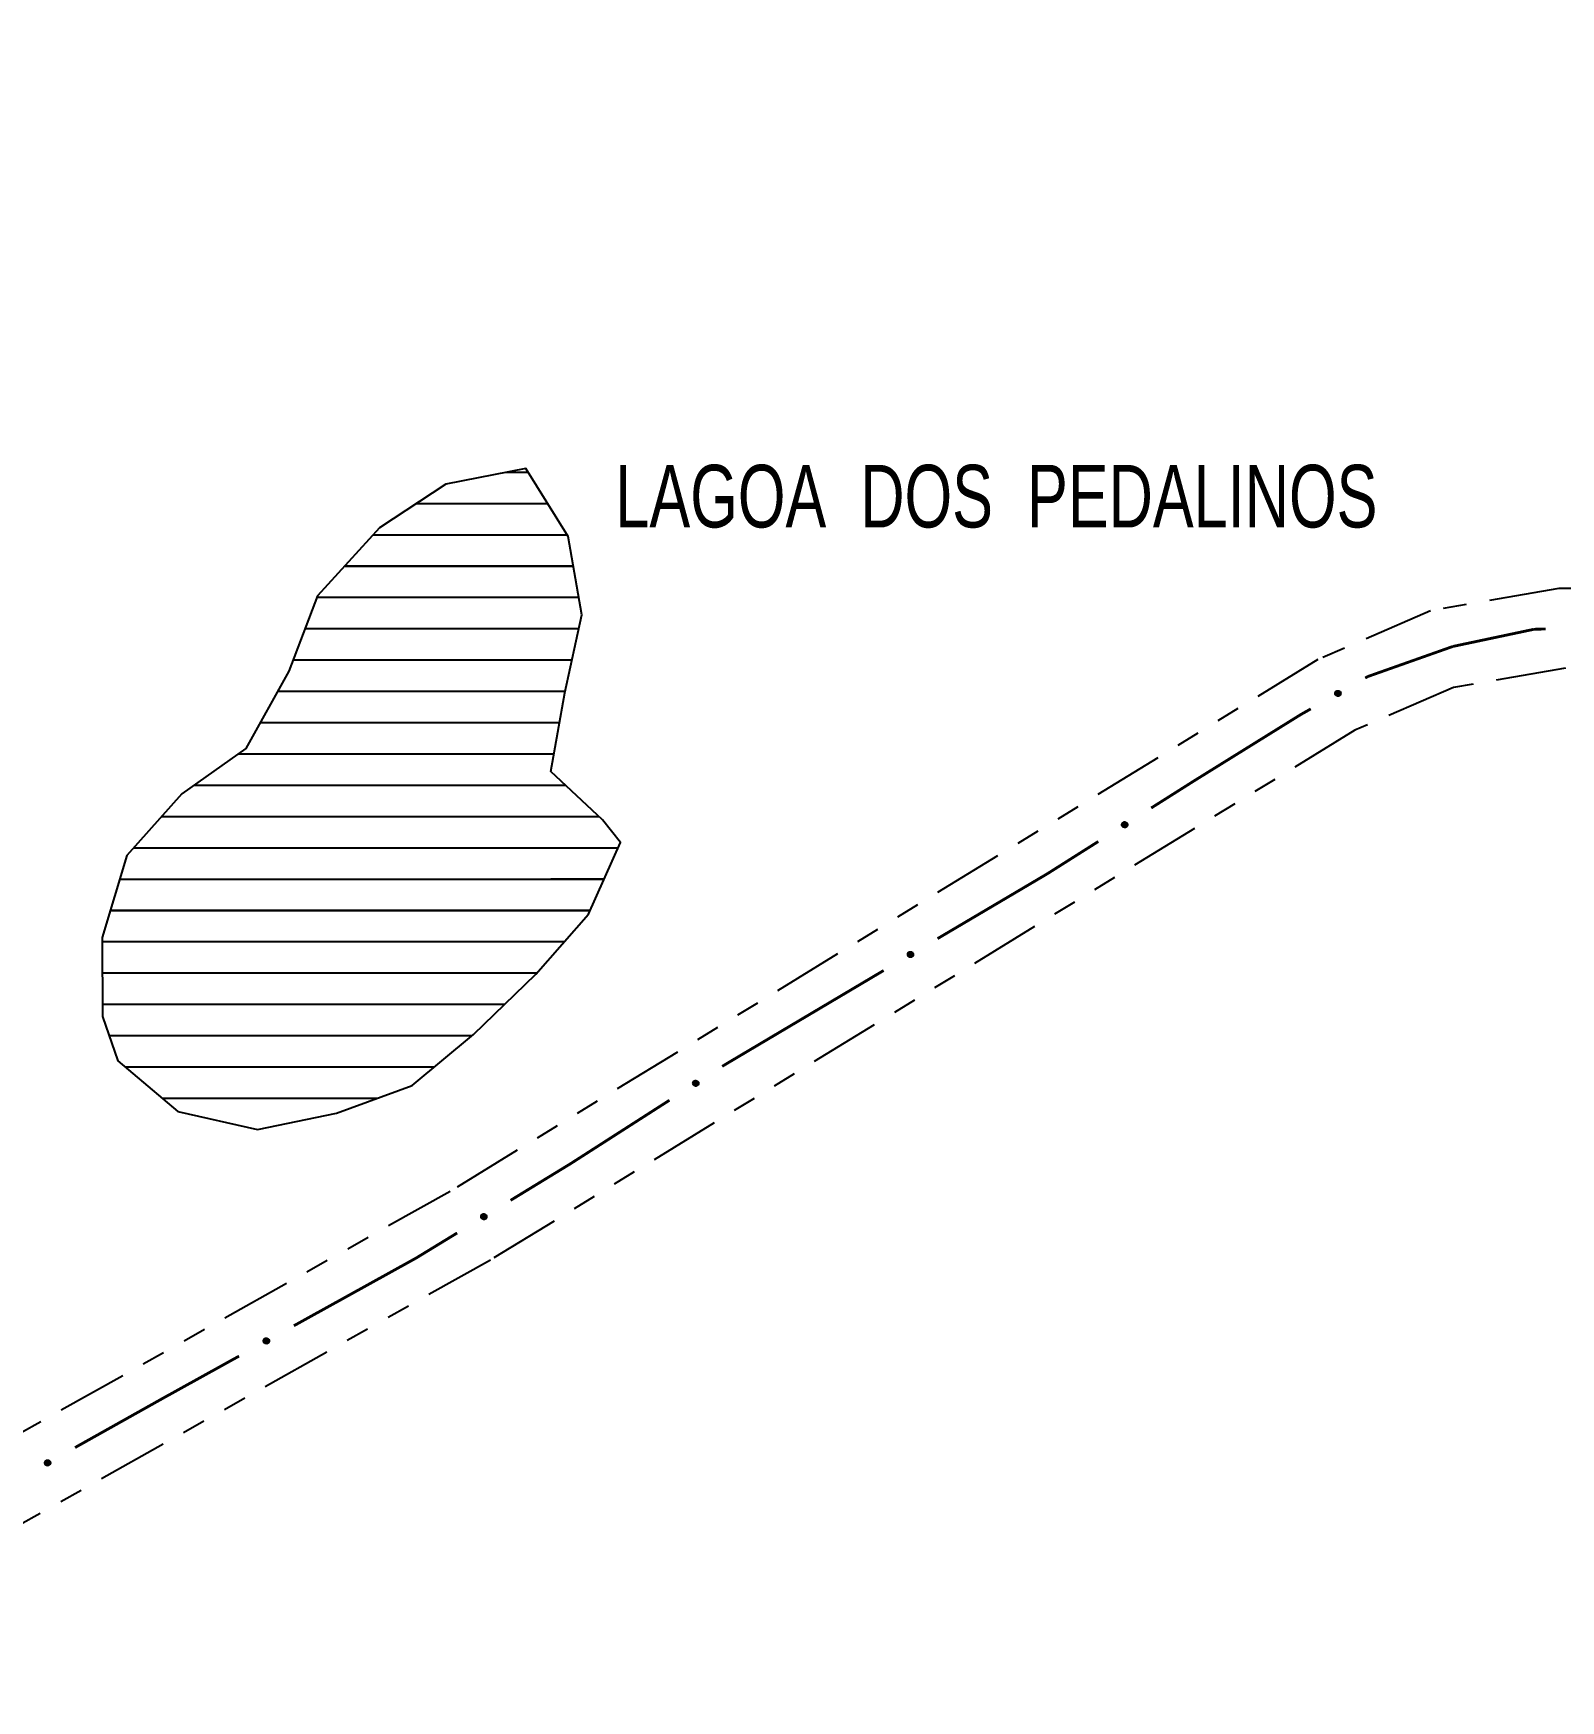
# Model space of a CAD drawing. Extents: x 203665 to 205970, y 4870865 to 4873745.
# Drawn here: x 204715.7 to 204813.3, y 4872460 to 4872566.5 of the extents above; entities that cross this region are included whole.
import ezdxf

# ---------------------------------------------------------------- set-up
doc = ezdxf.new("R2010")
doc.units = 0
doc.header["$LTSCALE"] = 1.5
doc.header["$MEASUREMENT"] = 0
doc.linetypes.add('TRACO_25', pattern=[8, 3, -1, 1, -1, 1, -1])
for name, color, linetype in [('HD-HACH-HIDROG', 160, 'CONTINUOUS'), ('HD-LAGOS-PERENE', 170, 'CONTINUOUS'), ('HD-TXT-LAGOS', 170, 'CONTINUOUS'), ('SV-EIXO-RUA-N-PAV', 6, 'CONTINUOUS'), ('SV-RUA-NAO-PAV', 7, 'CONTINUOUS')]:
    doc.layers.add(name, color=color, linetype=linetype)
doc.styles.add('ARIAL', font='ARIAL.SHX')

# ---------------------------------------------------------------- blocks, each defined once
blk = doc.blocks.new('*X3')
at = {"layer": 'HD-HACH-HIDROG', "const_width": 0.13}
for points in [[(204745.911924, 4872538.480852), (204747.324635, 4872538.480866)], [(204740.17548, 4872536.480761), (204748.566027, 4872536.480845)], [(204737.403793, 4872534.480701), (204749.807419, 4872534.480825)], [(204735.591391, 4872532.48065), (204750.208058, 4872532.480796)], [(204733.832103, 4872530.480599), (204750.564064, 4872530.480766)], [(204733.069588, 4872528.480558), (204750.561765, 4872528.480733)], [(204732.307072, 4872526.480518), (204750.120875, 4872526.480696)], [(204731.313949, 4872524.480475), (204749.679985, 4872524.480658)], [(204730.196516, 4872522.480431), (204749.325288, 4872522.480622)], [(204728.775795, 4872520.480383), (204748.974684, 4872520.480585)], [(204725.971586, 4872518.480322), (204749.726823, 4872518.48056)], [(204723.908488, 4872516.480269), (204751.855868, 4872516.480548)], [(204722.126717, 4872514.480218), (204753.073156, 4872514.480527)], [(204721.237629, 4872512.480176), (204752.175534, 4872512.480485)], [(204720.638381, 4872510.480137), (204751.277911, 4872510.480443)], [(204720.120534, 4872508.480099), (204749.622284, 4872508.480394)], [(204720.124495, 4872506.480066), (204747.863077, 4872506.480343)], [(204720.128455, 4872504.480033), (204745.809988, 4872504.48029)], [(204720.552472, 4872502.480004), (204743.734332, 4872502.480236)], [(204721.572468, 4872500.479981), (204741.335491, 4872500.480179)], [(204723.943996, 4872498.479972), (204737.690635, 4872498.48011)]]:
    blk.add_lwpolyline(points, dxfattribs=at)

msp = doc.modelspace()

# ---------------------------------------------------------------- linework, layer by layer
at = {"layer": 'HD-LAGOS-PERENE', "linetype": 'Continuous'}
msp.add_polyline3d([(204733.87, 4872530.58, 4.28), (204732.04, 4872525.78, 4.28), (204729.28, 4872520.84, 4.28), (204725.2, 4872517.93, 4.28), (204721.69, 4872513.99, 4.28), (204720.12, 4872508.75, 4.28), (204720.13, 4872503.7, 4.28), (204721.11, 4872500.87, 4.28), (204724.94, 4872497.64, 4.28), (204730.04, 4872496.48, 4.28), (204735.08, 4872497.52, 4.28), (204739.92, 4872499.3, 4.28), (204743.83, 4872502.56, 4.28), (204747.81, 4872506.42, 4.28), (204751.17, 4872510.24, 4.28), (204753.23, 4872514.83, 4.28), (204752.08, 4872516.27, 4.28), (204748.78, 4872519.37, 4.28), (204749.66, 4872524.39, 4.28), (204750.76, 4872529.38, 4.28), (204749.87, 4872534.38, 4.28), (204747.17, 4872538.73, 4.28), (204742.07, 4872537.72, 4.28), (204737.82, 4872534.94, 4.28), (204733.872896, 4872530.584229, 4.281621)], close=True, dxfattribs=at)
at = {"layer": 'SV-EIXO-RUA-N-PAV', "const_width": 0.18}
for points in [[(204806.39286, 4872527.349728), (204811.333423, 4872528.395966)], [(204811.333423, 4872528.395966), (204811.578713, 4872528.447909)], [(204811.578713, 4872528.447909), (204812.327745, 4872528.466793)], [(204800.962967, 4872525.427912), (204805.497417, 4872527.032802)], [(204805.497417, 4872527.032802), (204806.39286, 4872527.349728)], [(204800.797786, 4872525.334193), (204800.962967, 4872525.427912)], [(204796.661759, 4872522.98751), (204797.318756, 4872523.360275)], [(204789.889644, 4872518.777818), (204796.454006, 4872522.858367)], [(204796.454006, 4872522.858367), (204796.661759, 4872522.98751)], [(204787.126205, 4872517.028238), (204789.66091, 4872518.633003)], [(204789.66091, 4872518.633003), (204789.889644, 4872518.777818)], [(204780.494098, 4872512.829339), (204783.746598, 4872514.888552)], [(204773.477585, 4872508.682266), (204780.364588, 4872512.752793)], [(204780.364588, 4872512.752793), (204780.494098, 4872512.829339)], [(204759.8422, 4872500.596826), (204770.03435, 4872506.646553)], [(204759.71797, 4872500.517102), (204759.8422, 4872500.596826)], [(204750.050089, 4872494.312792), (204756.351553, 4872498.356723)], [(204746.199607, 4872491.95972), (204749.612734, 4872494.04552)], [(204749.612734, 4872494.04552), (204750.050089, 4872494.312792)], [(204740.166462, 4872488.272798), (204742.78648, 4872489.87392)], [(204739.35337, 4872487.822446), (204740.166462, 4872488.272798)], [(204732.355125, 4872483.946292), (204739.35337, 4872487.822446)], [(204724.029307, 4872479.334827), (204728.856003, 4872482.008215)], [(204718.375734, 4872476.163311), (204723.608592, 4872479.098817)], [(204723.608592, 4872479.098817), (204724.029307, 4872479.334827)]]:
    msp.add_lwpolyline(points, dxfattribs=at)
at = {"layer": 'SV-EIXO-RUA-N-PAV'}
for points in [[(204798.878981, 4872524.372074), (204798.891325, 4872524.419399), (204798.911611, 4872524.457548), (204798.937689, 4872524.484497), (204798.966942, 4872524.502302), (204798.998922, 4872524.517147), (204799.034466, 4872524.525), (204799.075847, 4872524.524977), (204799.123407, 4872524.512928), (204799.161122, 4872524.489578), (204799.18891, 4872524.465426), (204799.209232, 4872524.435991), (204799.223133, 4872524.404682), (204799.230069, 4872524.367492), (204799.229637, 4872524.325556), (204799.216363, 4872524.278026), (204799.196219, 4872524.240762), (204799.170311, 4872524.215358), (204799.140589, 4872524.195114), (204799.107759, 4872524.18035), (204799.072824, 4872524.172843), (204799.030603, 4872524.173354), (204798.983864, 4872524.187077), (204798.946468, 4872524.206744), (204798.920707, 4872524.232288), (204798.901436, 4872524.261998), (204798.886157, 4872524.293892), (204798.876775, 4872524.329293), (204798.878981, 4872524.372074)], [(204785.256121, 4872515.974544), (204785.266164, 4872516.02241), (204785.284584, 4872516.061495), (204785.309329, 4872516.089672), (204785.337689, 4872516.10887), (204785.368914, 4872516.125242), (204785.404037, 4872516.134803), (204785.44537, 4872516.13678), (204785.493457, 4872516.127042), (204785.532256, 4872516.105542), (204785.561178, 4872516.08276), (204785.582899, 4872516.054341), (204785.598296, 4872516.023741), (204785.607021, 4872515.986929), (204785.608615, 4872515.945022), (204785.597653, 4872515.896905), (204785.579332, 4872515.858711), (204785.554682, 4872515.832086), (204785.525973, 4872515.81043), (204785.493895, 4872515.794097), (204785.459363, 4872515.784911), (204785.417166, 4872515.783382), (204785.369819, 4872515.79483), (204785.331516, 4872515.812668), (204785.304551, 4872515.836938), (204785.283868, 4872515.865682), (204785.267066, 4872515.896801), (204785.255985, 4872515.931707), (204785.256121, 4872515.974544)], [(204771.576133, 4872507.686293), (204771.587636, 4872507.733829), (204771.607243, 4872507.772332), (204771.632839, 4872507.799739), (204771.661773, 4872507.818059), (204771.693484, 4872507.833468), (204771.728883, 4872507.84195), (204771.770258, 4872507.842661), (204771.818024, 4872507.831457), (204771.856147, 4872507.808779), (204771.884359, 4872507.785122), (204771.905199, 4872507.756052), (204771.919652, 4872507.724995), (204771.927247, 4872507.687933), (204771.927558, 4872507.645997), (204771.915129, 4872507.598239), (204771.895648, 4872507.560623), (204771.870194, 4872507.534764), (204771.840836, 4872507.513997), (204771.808273, 4872507.498654), (204771.773476, 4872507.490528), (204771.731253, 4872507.490291), (204771.684278, 4872507.503183), (204771.646539, 4872507.522185), (204771.620329, 4872507.547269), (204771.600535, 4872507.576632), (204771.584693, 4872507.60825), (204771.574685, 4872507.64348), (204771.576133, 4872507.686293)], [(204757.854385, 4872499.451955), (204757.864134, 4872499.499882), (204757.882314, 4872499.53908), (204757.906886, 4872499.567408), (204757.935127, 4872499.586779), (204757.966251, 4872499.603343), (204758.001315, 4872499.613119), (204758.042635, 4872499.615349), (204758.090781, 4872499.605907), (204758.129711, 4872499.584645), (204758.158773, 4872499.56204), (204758.180667, 4872499.533755), (204758.196251, 4872499.50325), (204758.205202, 4872499.466492), (204758.207053, 4872499.424596), (204758.196387, 4872499.376413), (204758.178301, 4872499.338107), (204758.153814, 4872499.311331), (204758.125239, 4872499.2895), (204758.093261, 4872499.272971), (204758.058786, 4872499.263572), (204758.0166, 4872499.261784), (204757.969183, 4872499.272942), (204757.930772, 4872499.290545), (204757.903659, 4872499.314649), (204757.882799, 4872499.343265), (204757.865806, 4872499.37428), (204757.854511, 4872499.409118), (204757.854385, 4872499.451955)], [(204744.313042, 4872490.935828), (204744.323843, 4872490.983528), (204744.34288, 4872491.022316), (204744.36807, 4872491.050097), (204744.39673, 4872491.068842), (204744.428211, 4872491.084717), (204744.463481, 4872491.09372), (204744.504841, 4872491.09504), (204744.552767, 4872491.084541), (204744.59122, 4872491.062428), (204744.619777, 4872491.03919), (204744.641045, 4872491.01043), (204744.655954, 4872490.979589), (204744.664094, 4872490.942643), (204744.665023, 4872490.900716), (204744.653299, 4872490.85278), (204744.634375, 4872490.814881), (204744.609305, 4872490.78865), (204744.580256, 4872490.767453), (204744.547923, 4872490.751631), (204744.513249, 4872490.742993), (204744.471034, 4872490.742134), (204744.423874, 4872490.754332), (204744.385859, 4872490.772775), (204744.359283, 4872490.79747), (204744.339058, 4872490.826539), (204744.322751, 4872490.85792), (204744.312226, 4872490.892998), (204744.313042, 4872490.935828)], [(204730.426539, 4872483.003934), (204730.439368, 4872483.05113), (204730.460045, 4872483.089069), (204730.486398, 4872483.115748), (204730.515833, 4872483.133252), (204730.547964, 4872483.147767), (204730.583587, 4872483.155255), (204730.624965, 4872483.154807), (204730.672399, 4872483.14227), (204730.709872, 4872483.118534), (204730.73741, 4872483.094097), (204730.757429, 4872483.064455), (204730.771007, 4872483.033006), (204730.777561, 4872482.995745), (204730.776698, 4872482.953817), (204730.762937, 4872482.906425), (204730.742411, 4872482.86937), (204730.716243, 4872482.844234), (204730.686316, 4872482.824297), (204730.653336, 4872482.809871), (204730.618325, 4872482.802722), (204730.576111, 4872482.803667), (204730.529516, 4872482.817869), (204730.492324, 4872482.837919), (204730.466827, 4872482.863727), (204730.447862, 4872482.893633), (204730.432911, 4872482.925683), (204730.423894, 4872482.961178), (204730.426539, 4872483.003934)], [(204716.452281, 4872475.210519), (204716.464854, 4872475.257783), (204716.485325, 4872475.295834), (204716.511533, 4872475.322656), (204716.540873, 4872475.340319), (204716.572924, 4872475.355008), (204716.608506, 4872475.362688), (204716.649886, 4872475.362465), (204716.697387, 4872475.350185), (204716.734988, 4872475.326652), (204716.762659, 4872475.302365), (204716.782838, 4872475.272832), (204716.796586, 4872475.241456), (204716.803342, 4872475.204232), (204716.802706, 4872475.1623), (204716.789202, 4872475.114834), (204716.768877, 4872475.077668), (204716.742846, 4872475.05239), (204716.713027, 4872475.032292), (204716.680125, 4872475.017687), (204716.645154, 4872475.010349), (204716.602936, 4872475.011065), (204716.556264, 4872475.025015), (204716.518964, 4872475.044863), (204716.493327, 4872475.070533), (204716.4742, 4872475.100335), (204716.459076, 4872475.132303), (204716.449867, 4872475.16775), (204716.452281, 4872475.210519)]]:
    msp.add_lwpolyline(points, close=True, dxfattribs=at)
for points in [[(204798.876775, 4872524.329293), (204799.123407, 4872524.512928)], [(204798.878981, 4872524.372074), (204799.075847, 4872524.524977)], [(204798.879497, 4872524.349534), (204799.09749, 4872524.515577)], [(204798.88565, 4872524.313804), (204799.13806, 4872524.499375)], [(204798.886157, 4872524.293892), (204799.161122, 4872524.489578)], [(204798.886752, 4872524.397579), (204799.048932, 4872524.520973)], [(204798.891325, 4872524.419399), (204799.034466, 4872524.525)], [(204798.89655, 4872524.280767), (204799.169809, 4872524.476598)], [(204798.901436, 4872524.261998), (204799.18891, 4872524.465426)], [(204798.902795, 4872524.441196), (204799.009481, 4872524.515847)], [(204798.911611, 4872524.457548), (204798.998922, 4872524.517147)], [(204798.913544, 4872524.24805), (204799.198831, 4872524.447568)], [(204798.920707, 4872524.232288), (204799.209232, 4872524.435991)], [(204798.936985, 4872524.22056), (204799.213805, 4872524.418411)], [(204798.946468, 4872524.206744), (204799.223133, 4872524.404682)], [(204798.967548, 4872524.19711), (204799.223005, 4872524.382841)], [(204798.983864, 4872524.187077), (204799.230069, 4872524.367492)], [(204799.009818, 4872524.183441), (204799.227458, 4872524.344577)], [(204799.030603, 4872524.173354), (204799.229637, 4872524.325556)], [(204799.055329, 4872524.177885), (204799.216482, 4872524.297559)], [(204799.072824, 4872524.172843), (204799.216363, 4872524.278026)], [(204799.093753, 4872524.179291), (204799.200952, 4872524.255802)], [(204799.107759, 4872524.18035), (204799.196219, 4872524.240762)], [(204785.255985, 4872515.931707), (204785.493457, 4872516.127042)], [(204785.256121, 4872515.974544), (204785.44537, 4872516.13678)], [(204785.257725, 4872515.952056), (204785.467442, 4872516.128437)], [(204785.262651, 4872516.000395), (204785.41868, 4872516.13148)], [(204785.265597, 4872515.916665), (204785.508748, 4872516.114213)], [(204785.266164, 4872516.02241), (204785.404037, 4872516.134803)], [(204785.267066, 4872515.896801), (204785.532256, 4872516.105542)], [(204785.276568, 4872516.044736), (204785.379523, 4872516.124454)], [(204785.278081, 4872515.884193), (204785.54156, 4872516.092996)], [(204785.283868, 4872515.865682), (204785.561178, 4872516.08276)], [(204785.284584, 4872516.061495), (204785.368914, 4872516.125242)], [(204785.296635, 4872515.852335), (204785.571951, 4872516.065402)], [(204785.304551, 4872515.836938), (204785.582899, 4872516.054341)], [(204785.321377, 4872515.826009), (204785.588316, 4872516.037003)], [(204785.331516, 4872515.812668), (204785.598296, 4872516.023741)], [(204785.353037, 4872515.804063), (204785.599223, 4872516.001918)], [(204785.369819, 4872515.79483), (204785.607021, 4872515.986929)], [(204785.395918, 4872515.792452), (204785.605519, 4872515.963914)], [(204785.417166, 4872515.783382), (204785.608615, 4872515.945022)], [(204785.441645, 4872515.789102), (204785.596828, 4872515.916421)], [(204785.459363, 4872515.784911), (204785.597653, 4872515.896905)], [(204785.479956, 4872515.792362), (204785.583334, 4872515.873963)], [(204785.493895, 4872515.794097), (204785.579332, 4872515.858711)], [(204771.574685, 4872507.64348), (204771.818024, 4872507.831457)], [(204771.576133, 4872507.686293), (204771.770258, 4872507.842661)], [(204771.577048, 4872507.663766), (204771.792064, 4872507.833646)], [(204771.583451, 4872507.711931), (204771.743418, 4872507.83818)], [(204771.583833, 4872507.62815), (204771.832915, 4872507.818165)], [(204771.584693, 4872507.60825), (204771.856147, 4872507.808779)], [(204771.587636, 4872507.733829), (204771.728883, 4872507.84195)], [(204771.595317, 4872507.595312), (204771.865063, 4872507.795955)], [(204771.598718, 4872507.755826), (204771.704065, 4872507.832356)], [(204771.600535, 4872507.576632), (204771.884359, 4872507.785122)], [(204771.607243, 4872507.772332), (204771.693484, 4872507.833468)], [(204771.612888, 4872507.562901), (204771.894595, 4872507.767443)], [(204771.620329, 4872507.547269), (204771.905199, 4872507.756052)], [(204771.636813, 4872507.53583), (204771.910083, 4872507.738556)], [(204771.646539, 4872507.522185), (204771.919652, 4872507.724995)], [(204771.667786, 4872507.512926), (204771.919912, 4872507.703155)], [(204771.684278, 4872507.503183), (204771.927247, 4872507.687933)], [(204771.710292, 4872507.500008), (204771.925042, 4872507.664976)], [(204771.731253, 4872507.490291), (204771.927558, 4872507.645997)], [(204771.755894, 4872507.49526), (204771.914901, 4872507.617771)], [(204771.773476, 4872507.490528), (204771.915129, 4872507.598239)], [(204771.794287, 4872507.497346), (204771.900114, 4872507.575745)], [(204771.808273, 4872507.498654), (204771.895648, 4872507.560623)], [(204757.854385, 4872499.451955), (204758.042635, 4872499.615349)], [(204757.854511, 4872499.409118), (204758.090781, 4872499.605907)], [(204757.856127, 4872499.429477), (204758.064758, 4872499.607141)], [(204757.860757, 4872499.477846), (204758.015978, 4872499.609885)], [(204757.864134, 4872499.499882), (204758.001315, 4872499.613119)], [(204757.864216, 4872499.394135), (204758.10615, 4872499.593171)], [(204757.865806, 4872499.37428), (204758.129711, 4872499.584645)], [(204757.874401, 4872499.522271), (204757.976865, 4872499.602619)], [(204757.876898, 4872499.36174), (204758.139092, 4872499.572157)], [(204757.882314, 4872499.53908), (204757.966251, 4872499.603343)], [(204757.882799, 4872499.343265), (204758.158773, 4872499.56204)], [(204757.895648, 4872499.329997), (204758.169651, 4872499.544749)], [(204757.903659, 4872499.314649), (204758.180667, 4872499.533755)], [(204757.920551, 4872499.303824), (204758.18619, 4872499.516451)], [(204757.930772, 4872499.290545), (204758.196251, 4872499.50325)], [(204757.952345, 4872499.282072), (204758.197313, 4872499.481434)], [(204757.969183, 4872499.272942), (204758.205202, 4872499.466492)], [(204757.995297, 4872499.270724), (204758.203842, 4872499.443469)], [(204758.0166, 4872499.261784), (204758.207053, 4872499.424596)], [(204758.041043, 4872499.267655), (204758.195442, 4872499.395924)], [(204758.058786, 4872499.263572), (204758.196387, 4872499.376413)], [(204758.079333, 4872499.27115), (204758.182208, 4872499.353383)], [(204758.093261, 4872499.272971), (204758.178301, 4872499.338107)], [(204744.312226, 4872490.892998), (204744.552767, 4872491.084541)], [(204744.313042, 4872490.935828), (204744.504841, 4872491.09504)], [(204744.314289, 4872490.913317), (204744.526778, 4872491.086348)], [(204744.319981, 4872490.961571), (204744.47807, 4872491.090164)], [(204744.321598, 4872490.877805), (204744.567853, 4872491.07147)], [(204744.322751, 4872490.85792), (204744.59122, 4872491.062428)], [(204744.323843, 4872490.983528), (204744.463481, 4872491.09372)], [(204744.333565, 4872490.845139), (204744.600324, 4872491.049736)], [(204744.3346, 4872491.005686), (204744.438807, 4872491.083761)], [(204744.339058, 4872490.826539), (204744.619777, 4872491.03919)], [(204744.34288, 4872491.022316), (204744.428211, 4872491.084717)], [(204744.351612, 4872490.812991), (204744.630273, 4872491.021663)], [(204744.359283, 4872490.79747), (204744.641045, 4872491.01043)], [(204744.375933, 4872490.786276), (204744.646186, 4872490.993008)], [(204744.385859, 4872490.772775), (204744.655954, 4872490.979589)], [(204744.407241, 4872490.763831), (204744.656535, 4872490.957755)], [(204744.423874, 4872490.754332), (204744.664094, 4872490.942643)], [(204744.449933, 4872490.751541), (204744.662227, 4872490.919656)], [(204744.471034, 4872490.742134), (204744.665023, 4872490.900716)], [(204744.4956, 4872490.747465), (204744.652783, 4872490.872307)], [(204744.513249, 4872490.742993), (204744.653299, 4872490.85278)], [(204744.533958, 4872490.750118), (204744.638617, 4872490.830068)], [(204744.547923, 4872490.751631), (204744.634375, 4872490.814881)], [(204730.423894, 4872482.961178), (204730.672399, 4872483.14227)], [(204730.426539, 4872483.003934), (204730.624965, 4872483.154807)], [(204730.426823, 4872482.98139), (204730.64651, 4872483.145185)], [(204730.432609, 4872482.945599), (204730.686912, 4872483.128567)], [(204730.432911, 4872482.925683), (204730.709872, 4872483.118534)], [(204730.434572, 4872483.029358), (204730.59801, 4872483.151079)], [(204730.439368, 4872483.05113), (204730.583587, 4872483.155255)], [(204730.443169, 4872482.912451), (204730.718425, 4872483.105465)], [(204730.447862, 4872482.893633), (204730.73741, 4872483.094097)], [(204730.451062, 4872483.072808), (204730.558509, 4872483.146359)], [(204730.459826, 4872482.879561), (204730.747148, 4872483.076138)], [(204730.460045, 4872483.089069), (204730.547964, 4872483.147767)], [(204730.466827, 4872482.863727), (204730.757429, 4872483.064455)], [(204730.482984, 4872482.851832), (204730.761821, 4872483.046829)], [(204730.492324, 4872482.837919), (204730.771007, 4872483.033006)], [(204730.513304, 4872482.828069), (204730.770655, 4872483.011166)], [(204730.529516, 4872482.817869), (204730.777561, 4872482.995745)], [(204730.555431, 4872482.813967), (204730.774715, 4872482.972859)], [(204730.576111, 4872482.803667), (204730.776698, 4872482.953817)], [(204730.600883, 4872482.807944), (204730.763256, 4872482.925956)], [(204730.618325, 4872482.802722), (204730.762937, 4872482.906425)], [(204730.639319, 4872482.808955), (204730.747299, 4872482.884361)], [(204730.653336, 4872482.809871), (204730.742411, 4872482.86937)], [(204716.449867, 4872475.16775), (204716.697387, 4872475.350185)], [(204716.452281, 4872475.210519), (204716.649886, 4872475.362465)], [(204716.452687, 4872475.187977), (204716.671483, 4872475.35296)], [(204716.458666, 4872475.152217), (204716.711974, 4872475.33656)], [(204716.459076, 4872475.132303), (204716.734988, 4872475.326652)], [(204716.460175, 4872475.235986), (204716.622952, 4872475.358591)], [(204716.464854, 4872475.257783), (204716.608506, 4872475.362688)], [(204716.469406, 4872475.119128), (204716.743613, 4872475.31363)], [(204716.4742, 4872475.100335), (204716.762659, 4872475.302365)], [(204716.47643, 4872475.279525), (204716.583477, 4872475.353657)], [(204716.485325, 4872475.295834), (204716.572924, 4872475.355008)], [(204716.486241, 4872475.086329), (204716.772493, 4872475.284459)], [(204716.493327, 4872475.070533), (204716.782838, 4872475.272832)], [(204716.509548, 4872475.058725), (204716.787325, 4872475.25523)], [(204716.518964, 4872475.044863), (204716.796586, 4872475.241456)], [(204716.539996, 4872475.035127), (204716.796353, 4872475.219615)], [(204716.556264, 4872475.025015), (204716.803342, 4872475.204232)], [(204716.5822, 4872475.021253), (204716.800619, 4872475.18133)], [(204716.602936, 4872475.011065), (204716.802706, 4872475.1623)], [(204716.627683, 4872475.015477), (204716.789415, 4872475.134366)], [(204716.645154, 4872475.010349), (204716.789202, 4872475.114834)], [(204716.666114, 4872475.016696), (204716.773683, 4872475.092685)], [(204716.680125, 4872475.017687), (204716.768877, 4872475.077668)]]:
    msp.add_lwpolyline(points, dxfattribs=at)
at = {"layer": 'SV-RUA-NAO-PAV', "linetype": 'TRACO_25'}
for points in [[(204823.572655, 4872531.042435, 6.482635), (204813.169017, 4872531.053775, 6.482635), (204804.976131, 4872529.635555, 6.49264), (204797.780402, 4872526.511788, 6.49264), (204742.33347, 4872492.530072, 6.422608), (204699.97398, 4872468.676782, 6.872815), (204692.60442, 4872465.87184, 6.932843), (204686.517867, 4872465.123795, 6.932843), (204681.160154, 4872465.957743, 6.932843), (204676.777492, 4872470.387776, 7.022884), (204673.399303, 4872479.213342, 7.022884), (204671.130691, 4872490.450307, 7.102921), (204669.345205, 4872497.725587, 7.182958), (204666.150527, 4872502.568927, 7.182958), (204654.345967, 4872508.770016, 7.152945), (204653.915788, 4872509.869935, 7.14294), (204654.155645, 4872511.349787, 7.092917), (204667.20377, 4872540.88644, 6.742755), (204699.909789, 4872608.738623, 6.352576)], [(204813.602915, 4872525.970872, 6.482635), (204806.442207, 4872524.731326, 6.49264), (204800.131774, 4872521.991879, 6.49264), (204744.909132, 4872488.147624, 6.422608), (204702.136838, 4872464.061877, 6.872815), (204693.836217, 4872460.902563, 6.932843), (204686.435443, 4872459.992998, 6.932843), (204678.724386, 4872461.193253, 6.932843), (204672.412895, 4872467.572963, 7.022884), (204668.501244, 4872477.792205, 7.022884), (204666.169627, 4872489.341249, 7.102921), (204664.61871, 4872495.660739, 7.182958), (204661.90791, 4872499.770488, 7.14294), (204652.116213, 4872504.360529, 7.102921), (204649.905925, 4872504.580613, 7.052898), (204648.81598, 4872502.990812, 7.052898), (204645.889061, 4872495.455124, 6.992871), (204642.593364, 4872488.592321, 6.982866), (204637.372788, 4872479.951222, 6.982866)]]:
    msp.add_polyline3d(points, dxfattribs=at)

# ---------------------------------------------------------------- block references
at = {"layer": 'HD-LAGOS-PERENE'}
msp.add_blockref('*X3', (0, 0), dxfattribs=at)

# ---------------------------------------------------------------- texts
at = {"layer": 'HD-TXT-LAGOS', "style": 'ARIAL', "width": 0.7}
msp.add_text('LAGOA  DOS  PEDALINOS', height=4, dxfattribs=at).set_placement((204752.893085, 4872534.954194))

doc.saveas('drawing.dxf')
